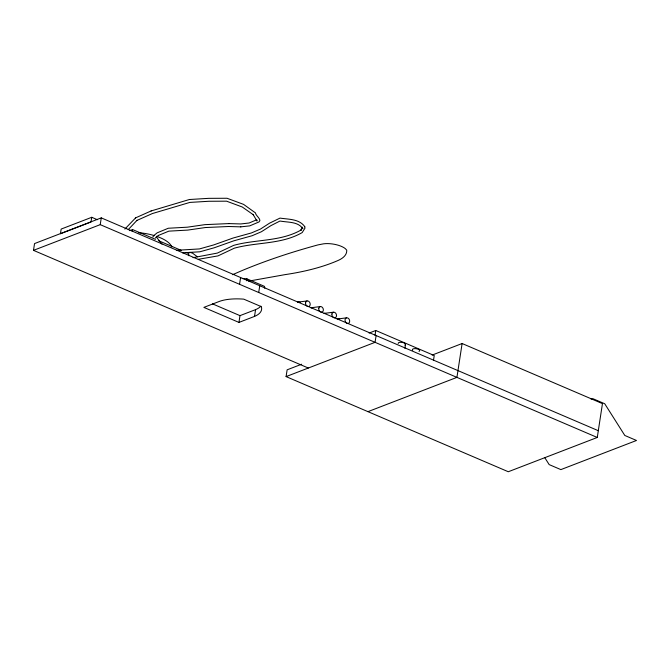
<?xml version="1.0" encoding="UTF-8"?>
<svg xmlns="http://www.w3.org/2000/svg" width="670" height="670" viewBox="0 0 670 670"><rect width="100%" height="100%" fill="white"/><g stroke="black" fill="none" stroke-linecap="round" stroke-linejoin="round"><path stroke-width="1" d="M152.944 237.038L153.254 236.033M302.363 227.524L302.865 228.755C298.108 221.502 288.443 222.557 279.968 221.033L270.864 225.656L261.451 231.72L252.154 235.714L233.721 240.848L214.283 247.758L199.869 251.794L182.449 252.825M308.334 368.031L33.5 250.354L34.538 243.578L101.27 217.876L598.31 430.701M91.748 217.289L91.028 221.988L60.442 233.771L61.163 229.073L91.748 217.289L97.368 219.71M33.5 250.354L100.232 224.651L101.27 217.876M132.275 231.585L132.585 229.559L155.474 239.366M188.555 255.689L188.865 253.662L186 252.431M239.559 284.306L240.597 277.531M238.947 322.412L254.525 316.408A38.349 14.74 8.7 0 0 261.325 306.659L243.779 299.147A37.403 14.372 8.7 0 0 219.433 301.391L203.864 307.388L238.947 322.412L239.986 315.637L255.555 309.641A38.349 14.74 8.7 0 0 260.898 306.173M246.594 280.764L246.887 278.829A37.403 14.372 8.7 0 0 242.197 278.578M254.525 316.408L255.555 309.641M258.712 292.505L259.751 285.73M432.133 355.067L462.116 343.517L602.456 403.608L597.271 437.468L508.296 471.739L286.09 376.599L287.128 369.823L301.634 364.237M375.024 335.327L375.761 330.494L434.235 355.527L433.498 360.368M376.104 335.553L375.066 342.328L286.09 376.599M404.906 348.325L405.501 344.455M462.116 343.517L456.932 377.378L367.956 411.648M256.978 220.003L256.97 221.066L253.042 214.367L253.444 214.835L242.23 206.988L226.586 201.184L208.873 201.268L189.861 202.415L152.35 213.554L136.529 220.606L137.065 220.263L128.171 229.709M302.463 227.172L300.637 230.514L301.333 229.86C280.646 241.77 256.133 239.131 233.713 245.354L217.365 253.076L193.01 257.674M124.855 229.081L135.625 217.859M153.53 235.781L157.115 232.859L168.296 228.244L187.374 227.189L204.978 224.643L228.788 223.587M155.339 237.992L158.547 235.379M232.498 274.708L242.749 270.278A779.704 299.641 8.7 0 1 318.041 244.885L323.669 243.805A15.494 5.955 8.7 0 1 345.284 248.603L346.708 250.136A49.245 18.928 8.7 0 1 338.107 260.454A219.274 84.269 8.7 0 1 285.244 274.599L248.671 281.124M151.093 210.958L189.376 199.518L208.697 198.345L227.038 198.261L243.587 204.383L255.479 212.909C255.295 215.489 262.431 219.693 258.938 221.979L249.734 225.874L240.681 226.862M135.332 217.984L151.353 210.849M256.074 220.053L249.123 223.001L240.798 223.947L228.663 223.587M158.262 235.505L168.848 231.142L187.751 230.095L205.28 227.549L228.621 226.502L240.832 226.862M129.712 230.664L132.585 229.559M369.095 333.057L375.761 330.494M198.286 259.307L217.968 255.907L234.349 248.168C256.861 241.962 281.45 244.567 302.203 232.565L305.001 228.093L304.599 226.519M591.032 399.027L593.042 398.75L604.734 403.759L624.808 435.467L636.5 440.475L560.865 469.611L549.174 464.603L544.71 457.551M307.095 300.947L297.715 302.137A5.938 4.548 68.9 0 1 300.16 302.413M320.243 306.584L310.872 307.773A5.938 4.548 68.9 0 1 312.078 307.714M333.4 312.212L324.029 313.409A5.938 4.548 68.9 0 1 325.235 313.351M346.558 317.848L337.186 319.037A5.938 4.548 68.9 0 1 339.631 319.314M176.821 250.27L199.451 248.93L213.655 244.944L233.093 238.034L251.501 232.909L260.412 229.098L269.541 223.177L279.985 218.102C288.519 219.442 299.264 218.763 304.85 226.753M189.886 252.33L192.533 253.143L197.424 256.803M158.338 240.589L181.235 250.387M246.887 278.829L264.432 286.341A38.349 14.74 8.7 0 1 264.759 288.251M100.232 224.651L597.271 437.468M212.49 303.862L239.986 315.637M156.269 236.887L161.998 244.165M346.951 323.292A2.906 2.228 68.9 0 1 345.452 318.627A2.906 2.228 68.9 0 1 349.372 319.682A2.906 2.228 68.9 0 1 347.554 323.459M398.215 343.517A3.71 1.424 8.7 0 1 402.796 342.529A3.71 1.424 8.7 0 1 404.781 345.05M412.67 350.243A3.71 1.424 8.7 0 1 416.522 348.76A3.71 1.424 8.7 0 1 418.984 351.382M138.656 232.683A29.782 11.44 8.7 0 1 154.669 235.698M156.512 236.292A29.782 11.44 8.7 0 1 171.738 246.937M305.595 302.756A2.906 2.228 68.9 0 0 308.677 306.525A2.906 2.228 68.9 0 0 309.381 301.927A2.906 2.228 68.9 0 0 305.595 302.756M318.753 308.393A2.906 2.228 68.9 0 0 321.834 312.161A2.906 2.228 68.9 0 0 322.538 307.564A2.906 2.228 68.9 0 0 318.753 308.393M331.91 314.021A2.906 2.228 68.9 0 0 334.992 317.798A2.906 2.228 68.9 0 0 335.695 313.2A2.906 2.228 68.9 0 0 331.91 314.021"/></g></svg>
